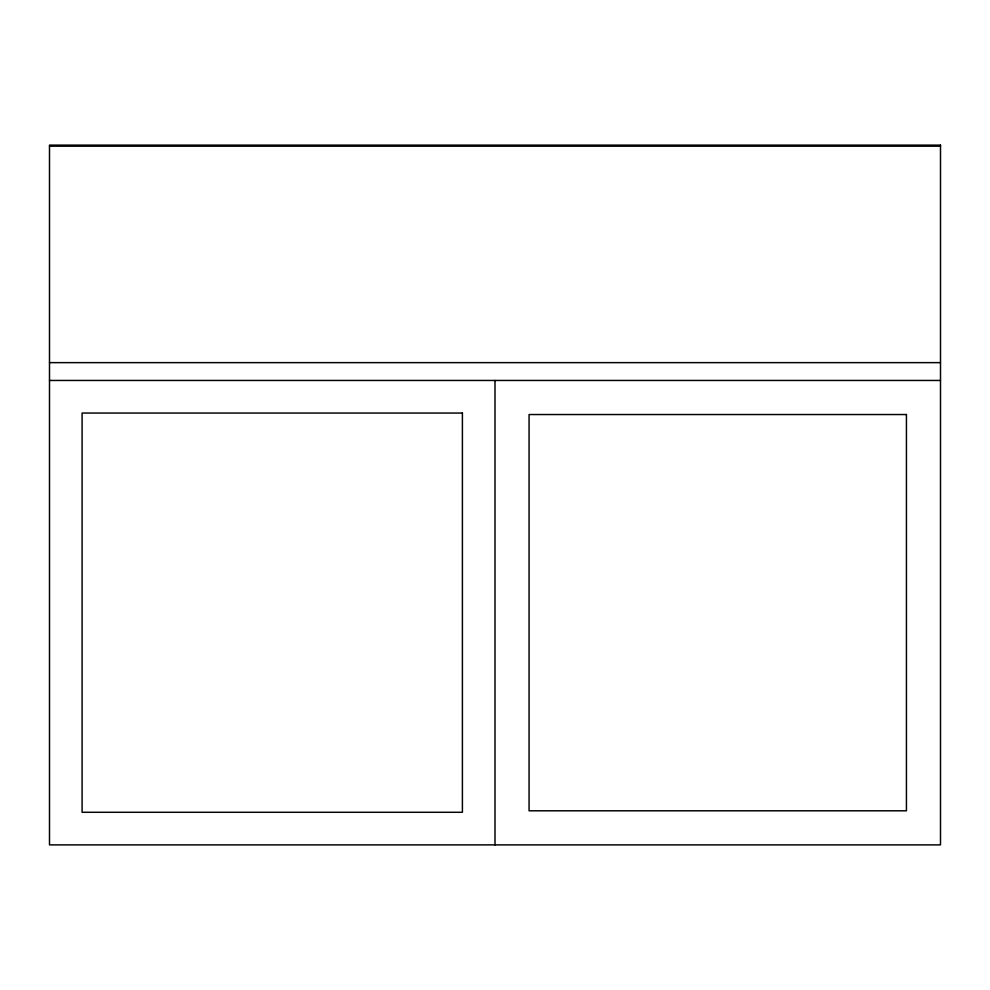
<?xml version="1.0" encoding="UTF-8"?>
<svg xmlns="http://www.w3.org/2000/svg" width="990" height="990" viewBox="0 0 990 990"><rect width="100%" height="100%" fill="white"/><g stroke="black" fill="none" stroke-linecap="round" stroke-linejoin="round"><path stroke-width="1.49" d="M49.5 146.186L940.5 146.186M49.5 362.637L940.5 362.637M49.5 380.457L940.5 380.457M495 380.457L495 844.878M940.5 145.122L49.5 145.122L49.5 844.878L940.5 844.878L940.5 145.122M462.404 413.053L82.096 413.053L82.096 812.283L462.404 812.283L462.404 413.053M906.432 414.538L529.068 414.538L529.068 810.798L906.432 810.798L906.432 414.538"/></g></svg>
